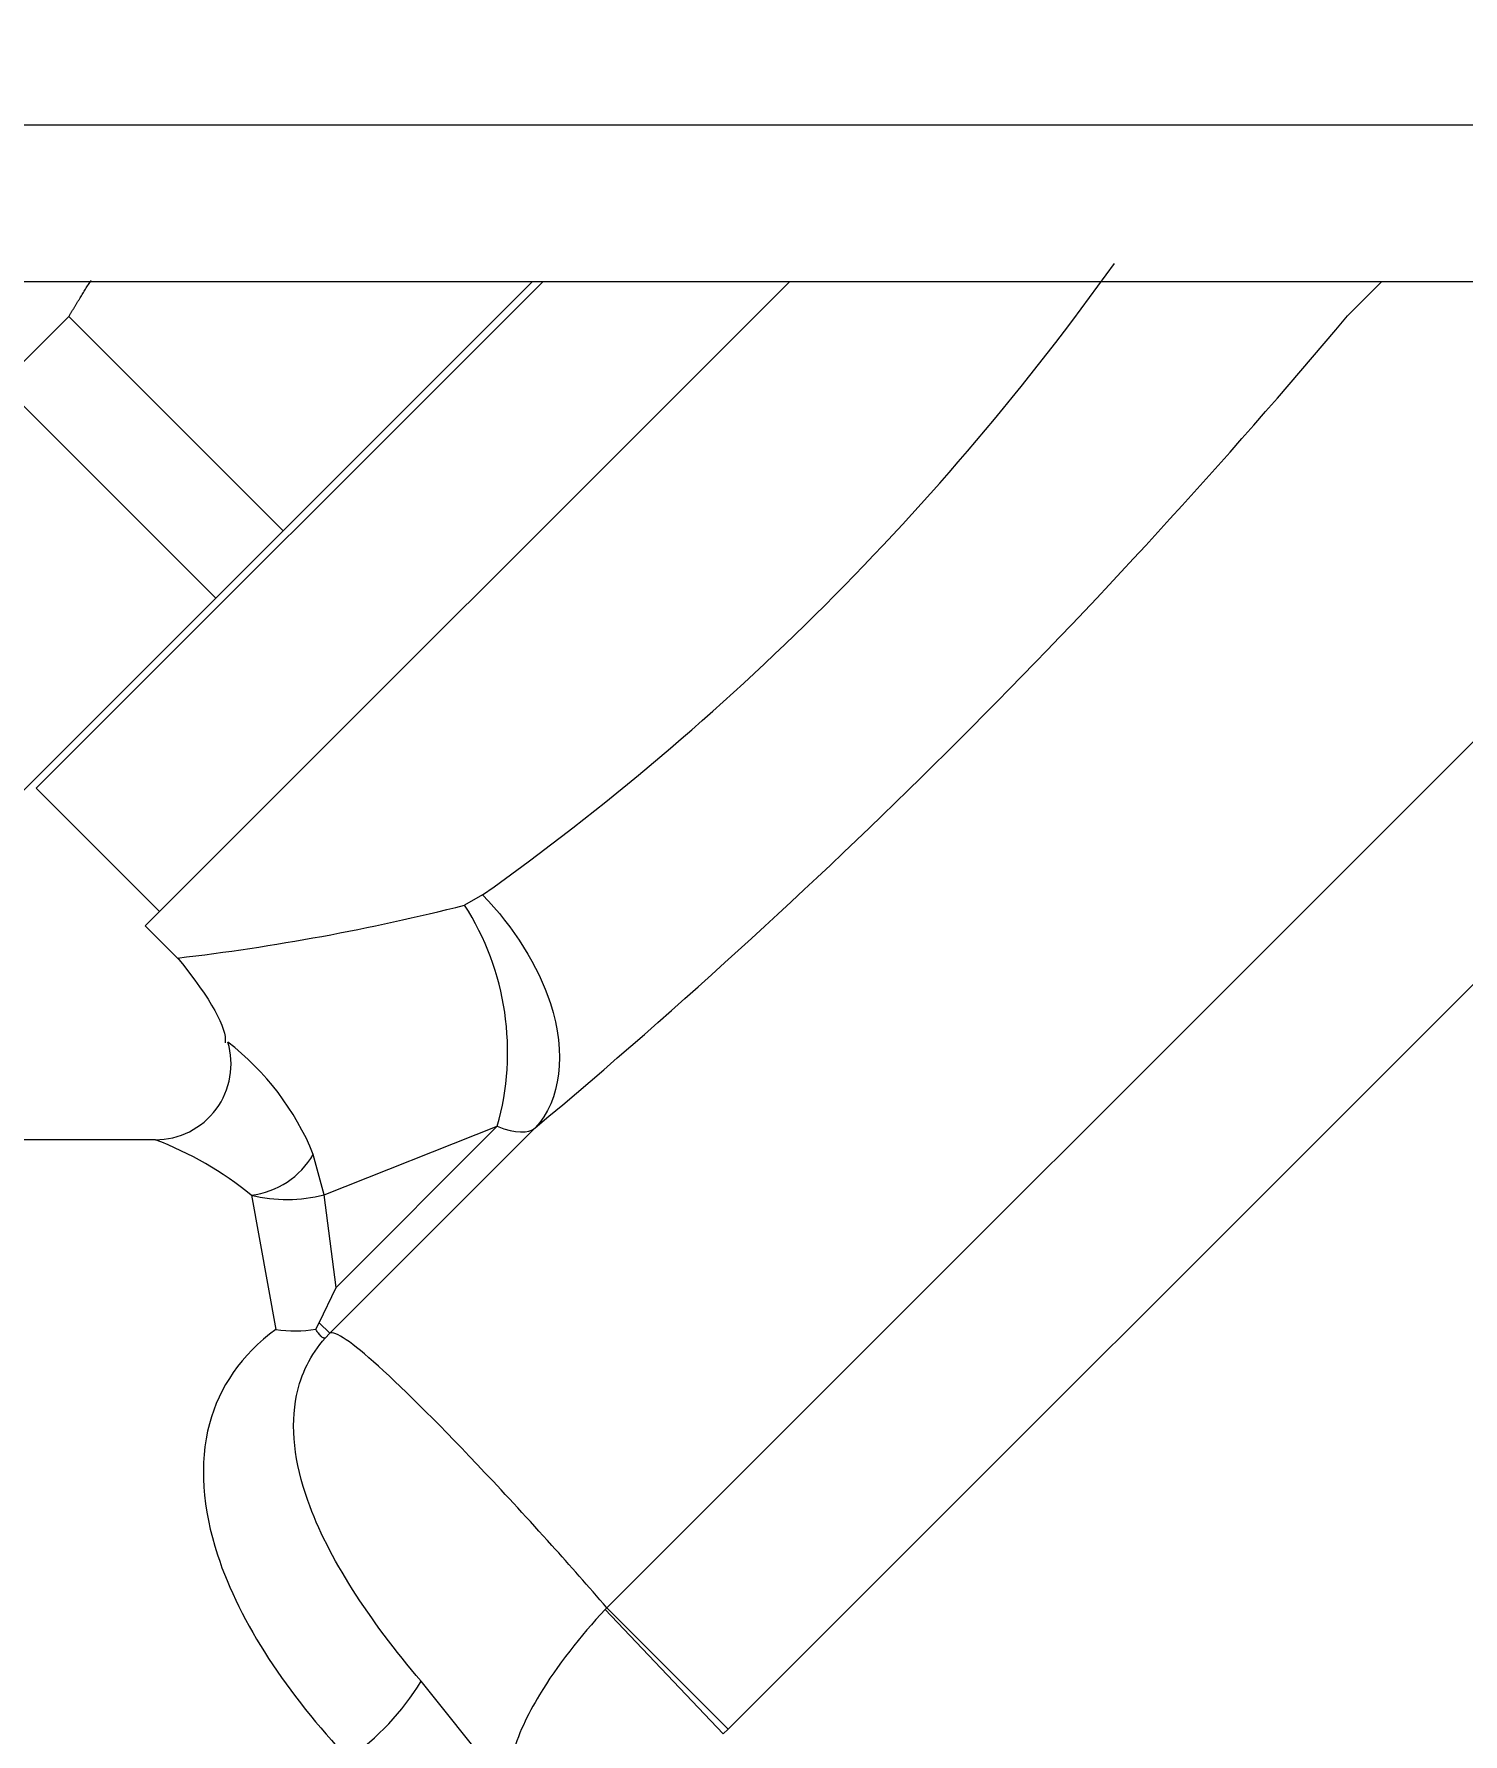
# Model space of a CAD drawing. Header units: millimetres. Extents: x 113490 to 142599, y -20467 to 115.
# Drawn here: x 138247.54 to 138275.84, y -7438.24 to -7404.57 of the extents above; entities that cross this region are included whole.
import ezdxf

# ---------------------------------------------------------------- set-up
doc = ezdxf.new("R2010")
doc.units = ezdxf.units.MM
doc.layers.add('DV2_0', color=7, linetype='Continuous')
doc.styles.get("Standard").update_dxf_attribs({"font": 'msyh.ttf'})
doc.dimstyles.new('ISO-25', dxfattribs={"dimtxt": 2.5, "dimasz": 2.5, "dimexe": 1.25, "dimexo": 0.625, "dimtad": 1, "dimtxsty": 'Standard', "dimcen": 2.5, "dimadec": 0, "dimazin": 0, "dimtfac": 1, "dimtmove": 0, "dimatfit": 3, "dimfxl": 1, "dimarcsym": 0})

# ---------------------------------------------------------------- blocks, each defined once
blk = doc.blocks.new('*D16')
at = {"color": 0, "lineweight": -2}
for p, q in [((137075.037, -7126.863), (137075.037, -8732.78)), ((139355.037, -7126.863), (139355.037, -8732.78)), ((137135.037, -8702.78), (139295.037, -8702.78))]:
    blk.add_line(p, q, dxfattribs=at)
at = {"color": 0}
for points in [[(137135.037, -8692.78), (137135.037, -8712.78), (137075.037, -8702.78)], [(139295.037, -8692.78), (139295.037, -8712.78), (139355.037, -8702.78)]]:
    blk.add_solid(points, dxfattribs=at)
at = {"layer": 'Defpoints', "color": 0}
for p in [(137075.037, -7125.863), (139355.037, -7125.863), (139355.037, -8702.78)]:
    blk.add_point(p, dxfattribs=at)
at = {"color": 0, "insert": (138215.037, -8656.941), "char_height": 50, "attachment_point": 5}
blk.add_mtext('2270', dxfattribs=at)

msp = doc.modelspace()

# ---------------------------------------------------------------- linework, layer by layer
at = {"layer": 'DV2_0', "color": 7, "linetype": 'Continuous', "lineweight": 15}
for p, q in [((137216.027, -7406.37), (139214.027, -7406.37)), ((137773.252, -7409.47), (138305.252, -7409.47)), ((138247.589, -7419.509), (138257.628, -7409.47)), ((138249.746, -7422.231), (138262.507, -7409.47)), ((138257.416, -7409.47), (138252.476, -7414.409)), ((138246.901, -7411.498), (138248.233, -7410.166)), ((138252.476, -7414.409), (138248.233, -7410.166)), ((138251.144, -7415.741), (138246.901, -7411.498)), ((138252.476, -7414.409), (138251.144, -7415.741)), ((138251.144, -7415.741), (138246.521, -7420.365)), ((138247.589, -7419.509), (138250.029, -7421.948)), ((138249.746, -7422.231), (138250.386, -7422.871)), ((138249.947, -7426.47), (138245.965, -7426.47)), ((138253.289, -7427.557), (138253.075, -7426.758)), ((138253.194, -7430.095), (138253.525, -7429.394)), ((138253.124, -7430.223), (138253.193, -7430.095)), ((138258.854, -7435.773), (138261.189, -7438.238)), ((138258.885, -7435.739), (138261.287, -7438.141))]:
    msp.add_line(p, q, dxfattribs=at)
at = {"layer": 'DV2_0', "color": 7, "linetype": 'Continuous', "lineweight": 20}
for p, q in [((138285.154, -7409.47), (138258.885, -7435.739)), ((138261.287, -7438.141), (138289.959, -7409.47)), ((138273.548, -7410.154), (138274.233, -7409.47)), ((138256.427, -7421.62), (138256.069, -7421.822)), ((138253.289, -7427.557), (138256.716, -7426.203)), ((138253.4, -7430.302), (138257.468, -7426.235)), ((138256.716, -7426.203), (138253.525, -7429.394)), ((138251.848, -7427.565), (138252.33, -7430.224)), ((138253.525, -7429.394), (138253.289, -7427.557)), ((138253.194, -7430.096), (138253.4, -7430.302)), ((138253.307, -7430.398), (138253.4, -7430.302)), ((138258.885, -7435.739), (138258.854, -7435.773)), ((138256.901, -7439.3), (138255.207, -7437.195)), ((138261.189, -7438.238), (138261.288, -7438.141))]:
    msp.add_line(p, q, dxfattribs=at)
for centre, radius, start, end in [((138225.352, -7378.038), 53.527, 305.49, 324.51), ((138245.362, -7379.655), 43.506, 276.6327, 284.247), ((138251.544, -7424.729), 5.378, 344.0904, 32.7132), ((138247.495, -7432.924), 6.904, 50.9195, 69.2024), ((138250.962, -7434.63), 4.96, 304.3876, 328.8591)]:
    msp.add_arc(centre, radius, start, end, dxfattribs=at)
at = {"layer": 'DV2_0', "color": 7, "linetype": 'Continuous', "lineweight": 15}
for centre, radius, start, end in [((138174.343, -7327.029), 129.427, 309.95988, 320.04012), ((138249.945, -7424.968), 1.502, 270.0792, 16.7842), ((138248.1, -7428.788), 5.373, 22.1961, 52.3456), ((138251.655, -7425.935), 1.641, 276.734, 329.8768), ((138252.555, -7424.823), 2.831, 255.5263, 285.0264), ((138252.725, -7427.643), 2.611, 261.3082, 278.8041)]:
    msp.add_arc(centre, radius, start, end, dxfattribs=at)
msp.add_rational_spline([(138248.233, -7410.166), (138248.453, -7409.799), (138248.675, -7409.447)], [1.05263157895, 1.05935578164, 1.0653068095], degree=2, dxfattribs=at)
for points, knots in [([(138256.427, -7421.62), (138257.045, -7422.255), (138258.171, -7424.055), (138257.978, -7425.689), (138257.468, -7426.235)], [0, 0, 0, 0, 0.428571, 1, 1, 1, 1]), ([(138253.307, -7430.398), (138253.308, -7430.399), (138253.308, -7430.397), (138253.304, -7430.399), (138253.298, -7430.399), (138253.289, -7430.399), (138253.275, -7430.395), (138253.257, -7430.386), (138253.226, -7430.362), (138253.183, -7430.317), (138253.144, -7430.254), (138253.125, -7430.223)], [0, 0, 0, 0, 0.011234, 0.041908, 0.092005, 0.161438, 0.250103, 0.377325, 0.500227, 0.753585, 1, 1, 1, 1]), ([(138255.207, -7437.195), (138254.179, -7435.978), (138252.823, -7433.926), (138252.559, -7431.667), (138253.019, -7430.725), (138253.307, -7430.398)], [0, 0, 0, 0, 0.471207, 0.785345, 1, 1, 1, 1])]:
    msp.add_open_spline(points, degree=3, knots=knots, dxfattribs=at)
msp.add_open_spline([(138250.387, -7422.869), (138251.057, -7423.697), (138251.371, -7424.257), (138251.328, -7424.549)], degree=3, dxfattribs=at)
at = {"layer": 'DV2_0', "color": 7, "linetype": 'Continuous', "lineweight": 20}
msp.add_open_spline([(138256.716, -7426.203), (138257.088, -7426.347), (138257.33, -7426.345), (138257.468, -7426.235)], degree=3, dxfattribs=at)
for points, knots in [([(138252.33, -7430.224), (138251.647, -7430.728), (138250.74, -7432.067), (138250.993, -7435.119), (138252.565, -7437.452), (138253.763, -7438.723)], [0, 0, 0, 0, 0.268324, 0.560995, 1, 1, 1, 1]), ([(138258.885, -7435.739), (138258.523, -7435.318), (138257.695, -7434.377), (138256, -7432.539), (138254.166, -7430.706), (138253.509, -7430.248), (138253.4, -7430.302)], [0, 0, 0, 0, 0.136712, 0.30984, 0.656094, 1, 1, 1, 1]), ([(138258.854, -7435.773), (138258.363, -7436.3), (138257.601, -7437.261), (138257.04, -7438.428), (138256.916, -7439.081), (138256.901, -7439.3)], [0, 0, 0, 0, 0.511268, 0.852114, 1, 1, 1, 1])]:
    msp.add_open_spline(points, degree=3, knots=knots, dxfattribs=at)

# ---------------------------------------------------------------- dimensions: what is measured, and where the dimension line sits
at = {"color": 1}
dim = msp.add_linear_dim(base=(139355.037, -8702.78), p1=(137075.037, -7125.863), p2=(139355.037, -7125.863), text='2270', dimstyle='ISO-25', override={"dimtxt": 50, "dimasz": 60, "dimexe": 30, "dimexo": 1, "dimgap": 20, "dimdec": 0}, dxfattribs=at)
dim.commit()
dim.dimension.update_dxf_attribs({"geometry": '*D16', "text_midpoint": (138215.037, -8656.941)})

doc.saveas('drawing.dxf')
